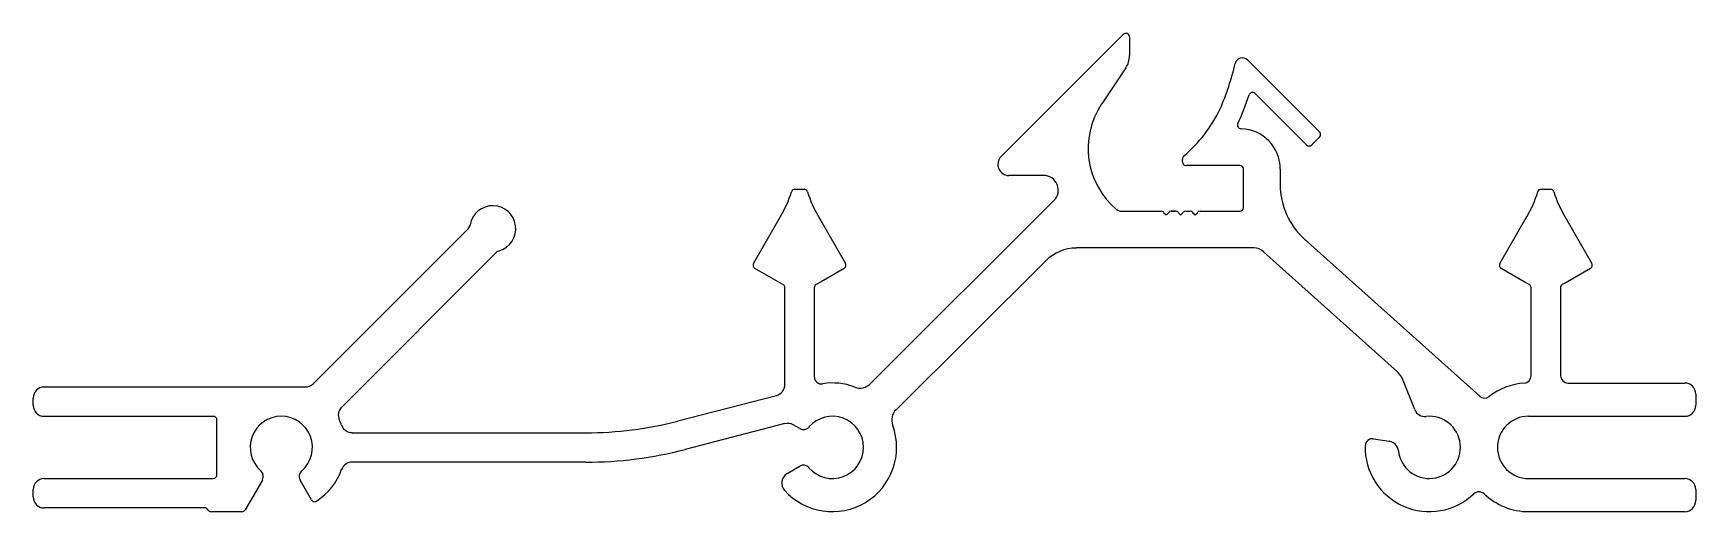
# Model space of a CAD drawing. Header units: inches. Extents: x -54 to 61, y 0 to 33.
import ezdxf

# ---------------------------------------------------------------- set-up
doc = ezdxf.new("R2010")
doc.units = ezdxf.units.IN
doc.header["$MEASUREMENT"] = 0

msp = doc.modelspace()

# ---------------------------------------------------------------- linework, layer by layer
at = {"color": 7, "linetype": 'Continuous'}
for p, q in [((12.94, 24.66), (21.38, 33.11)), ((21.82, 32.93), (21.82, 31.64)), ((29.97, 31.34), (34.95, 26.37)), ((21.56, 30.79), (19.89, 28.3)), ((34.05, 25.47), (30.5, 29.02)), ((34.95, 26.01), (34.41, 25.47)), ((25.47, 24.3), (25.47, 24.49)), ((15.87, 23.36), (13.47, 23.36)), ((29.44, 24.05), (25.72, 24.05)), ((29.69, 21.14), (29.69, 23.8)), ((32.23, 23.8), (32.23, 22.73)), ((-1.32, 22.41), (-0.69, 22.41)), ((50.27, 22.41), (50.91, 22.41)), ((3.88, 8.97), (16.59, 21.62)), ((21.26, 20.89), (24, 20.89)), ((24, 20.89), (24, 20.89)), ((24.17, 20.81), (24.34, 20.64)), ((24.36, 20.64), (24.53, 20.81)), ((24.7, 20.89), (25, 20.89)), ((25, 20.89), (24.7, 20.89)), ((24.7, 20.89), (25, 20.89)), ((25, 20.89), (24.7, 20.89)), ((24.7, 20.89), (25, 20.89)), ((25.17, 20.81), (25.34, 20.64)), ((25.36, 20.64), (25.53, 20.81)), ((25.7, 20.89), (26, 20.89)), ((26.17, 20.81), (26.34, 20.64)), ((26.36, 20.64), (26.53, 20.81)), ((26.7, 20.89), (29.44, 20.89)), ((-34.62, 8.97), (-23.91, 19.68)), ((-4.18, 17.28), (-2.31, 20.52)), ((0.3, 20.52), (2.17, 17.28)), ((47.42, 17.28), (49.28, 20.52)), ((51.9, 20.52), (53.77, 17.28)), ((33.92, 18.95), (46.02, 8.1)), ((-21.97, 18.03), (-32.67, 7.33)), ((16.02, 17.47), (5.68, 7.17)), ((30.4, 18.35), (18.14, 18.35)), ((40.34, 9.79), (31.08, 18.09)), ((-2.49, 16.02), (-4.09, 16.94)), ((2.08, 16.94), (0.49, 16.02)), ((49.1, 16.02), (47.51, 16.94)), ((53.67, 16.94), (52.08, 16.02)), ((-2.15, 15.82), (-2.49, 16.02)), ((-2.02, 8.9), (-2.02, 15.6)), ((0.01, 15.6), (0.01, 9.46)), ((0.49, 16.02), (0.14, 15.82)), ((49.45, 15.82), (49.1, 16.02)), ((49.58, 9.51), (49.58, 15.6)), ((51.61, 15.6), (51.61, 9.52)), ((52.08, 16.02), (51.73, 15.82)), ((41.53, 7.18), (40.74, 9.2)), ((-53.22, 8.75), (-35.16, 8.75)), ((-9.41, 6.4), (-2.59, 8.16)), ((52.12, 9.01), (60.2, 9.01)), ((60.96, 8.25), (60.96, 7.48)), ((-53.98, 7.48), (-53.98, 7.98)), ((-41.53, 6.71), (-53.22, 6.71)), ((-41.28, 2.68), (-41.28, 6.46)), ((-2.02, 6.21), (-8.9, 4.43)), ((-0.99, 5.87), (-1.44, 6.13)), ((60.2, 6.71), (49.4, 6.71)), ((-31.94, 5.58), (-15.78, 5.58)), ((38.68, 5.16), (39.77, 5)), ((-15.78, 3.55), (-31.94, 3.55)), ((-53.22, 2.42), (-41.53, 2.42)), ((-38.14, 2.31), (-39.33, 0.25)), ((-34.74, 0.95), (-35.53, 2.31)), ((-1.85, 2.77), (-0.99, 3.27)), ((49.4, 2.42), (60.2, 2.42)), ((-53.98, 1.15), (-53.98, 1.66)), ((60.96, 1.66), (60.96, 0.89)), ((-42.13, 0.39), (-53.22, 0.39)), ((-39.55, 0.12), (-41.69, 0.12)), ((60.2, 0.12), (49.4, 0.12))]:
    msp.add_line(p, q, dxfattribs=at)
for centre, radius, start, end in [((21.56, 32.93), 0.254, 0, 135), ((20.29, 31.64), 1.52, 326.1417, 0), ((10.66, 35.47), 18.97, 336.7021, 346.6866), ((29.61, 30.98), 0.508, 45, 166.6866), ((10.66, 35.47), 20.5, 335.4494, 341.3699), ((30.32, 28.84), 0.254, 45, 161.3699), ((24.46, 25.23), 5.51, 146.1417, 230.2293), ((19.07, 32.3), 10, 310.4214, 334.2979), ((29.53, 26.84), 0.254, 155.4494, 268.2127), ((29.44, 23.8), 2.79, 360, 88.2127), ((34.23, 25.65), 0.254, 225, 315), ((34.77, 26.19), 0.254, 315, 45), ((13.47, 24.12), 0.762, 135, 270), ((25.72, 24.49), 0.254, 130.4214, 180), ((25.72, 24.3), 0.254, 180, 270), ((15.87, 22.34), 1.02, 314.8925, 90), ((29.44, 23.8), 0.254, 360, 90), ((-9.54, 24.69), 8.35, 330, 342.8496), ((-1.32, 22.15), 0.254, 90, 162.8496), ((-0.69, 22.15), 0.254, 17.1504, 90), ((7.53, 24.69), 8.35, 197.1504, 210), ((37.31, 22.73), 5.08, 180, 228.1183), ((42.06, 24.69), 8.35, 330, 342.8496), ((50.27, 22.15), 0.254, 90, 162.8496), ((50.91, 22.15), 0.254, 17.1504, 90), ((59.13, 24.69), 8.35, 197.1504, 210), ((-22.21, 19.68), 1.59, 286.4965, 170.0968), ((21.26, 21.39), 0.508, 230.2293, 270), ((24, 20.64), 0.25, 45, 90), ((24.7, 20.64), 0.25, 90, 135), ((25, 20.64), 0.25, 45, 90), ((25.7, 20.64), 0.25, 90, 135), ((26, 20.64), 0.25, 45, 90), ((26.7, 20.64), 0.25, 90, 135), ((29.44, 21.14), 0.254, 270, 360), ((-24.27, 20.04), 0.508, 315, 350.0968), ((24.35, 20.65), 0.008, 225, 315), ((25.35, 20.65), 0.008, 225, 315), ((26.35, 20.65), 0.008, 225, 315), ((-21.61, 17.67), 0.508, 106.4965, 135), ((-3.96, 17.16), 0.254, 150, 240), ((1.95, 17.16), 0.254, 300, 30), ((18.14, 15.34), 3, 90, 134.8925), ((30.4, 17.33), 1.02, 48.1183, 90), ((47.64, 17.16), 0.254, 150, 240), ((53.55, 17.16), 0.254, 300, 30), ((-2.27, 15.6), 0.254, 360, 60), ((0.27, 15.6), 0.254, 120, 180), ((49.32, 15.6), 0.254, 0, 60), ((51.86, 15.6), 0.254, 120, 180), ((0.52, 9.46), 0.508, 180, 278.6831), ((39.32, 8.65), 1.52, 21.2365, 48.1183), ((49.07, 9.51), 0.508, 273.8544, 0), ((52.12, 9.52), 0.508, 180, 270), ((-53.22, 7.98), 0.762, 90, 180), ((-35.16, 9.51), 0.762, 270, 315), ((-2.78, 8.9), 0.762, 284.5157, 360), ((1.27, 4.57), 4.45, 69.639, 98.6831), ((3.17, 9.69), 1.02, 249.639, 314.8925), ((46.36, 8.48), 0.508, 228.1183, 307.8532), ((49.4, 4.57), 4.45, 93.8544, 127.8532), ((60.2, 8.25), 0.762, 360, 90), ((-53.22, 7.48), 0.762, 180, 270), ((-32.13, 6.8), 0.762, 135, 205.3278), ((6.39, 6.45), 1.02, 134.8925, 200.1459), ((42.24, 7.46), 0.762, 201.2365, 276.0472), ((60.2, 7.48), 0.762, 270, 360), ((-41.53, 6.46), 0.254, 360, 90), ((-36.83, 4.57), 2.15, 311.0338, 228.9662), ((-36.83, 4.57), 4.44, 19.9661, 25.3278), ((-31.94, 6.35), 0.762, 199.9661, 270), ((-15.78, 30.98), 25.4, 270, 284.5157), ((1.27, 4.57), 4.44, 221.9405, 20.1459), ((-1.82, 5.47), 0.762, 60, 104.5157), ((-0.73, 6.31), 0.508, 240, 318.9662), ((1.27, 4.57), 2.15, 221.0338, 138.9662), ((42.54, 4.57), 2.15, 186.4258, 96.0472), ((49.4, 4.57), 2.15, 90, 270), ((38.61, 4.66), 0.508, 81.2365, 178.6502), ((42.54, 4.57), 4.44, 178.6502, 313.8131), ((39.65, 4.24), 0.762, 6.4258, 81.2365), ((-31.94, 2.79), 0.762, 90, 160.0339), ((-15.78, 30.98), 27.43, 270, 284.5157), ((-53.22, 1.66), 0.762, 90, 180), ((-41.53, 2.68), 0.254, 270, 360), ((-38.58, 2.57), 0.508, 330, 48.9662), ((-35.09, 2.57), 0.508, 131.0338, 210), ((-36.83, 4.57), 4.44, 303.4746, 340.0339), ((-1.47, 2.11), 0.762, 120, 221.9405), ((-0.73, 2.83), 0.508, 41.0338, 120), ((60.2, 1.66), 0.762, 360, 90), ((-53.22, 1.15), 0.762, 180, 270), ((45.97, 0.99), 0.508, 46.1869, 133.8131), ((49.4, 4.57), 4.44, 226.1869, 270), ((-42.13, 0.14), 0.254, 28.3594, 90), ((-41.69, 0.38), 0.254, 208.3594, 270), ((-39.55, 0.38), 0.254, 270, 330), ((-34.52, 1.07), 0.254, 210, 303.4746), ((60.2, 0.89), 0.762, 270, 360)]:
    msp.add_arc(centre, radius, start, end, dxfattribs=at)

doc.saveas('drawing.dxf')
